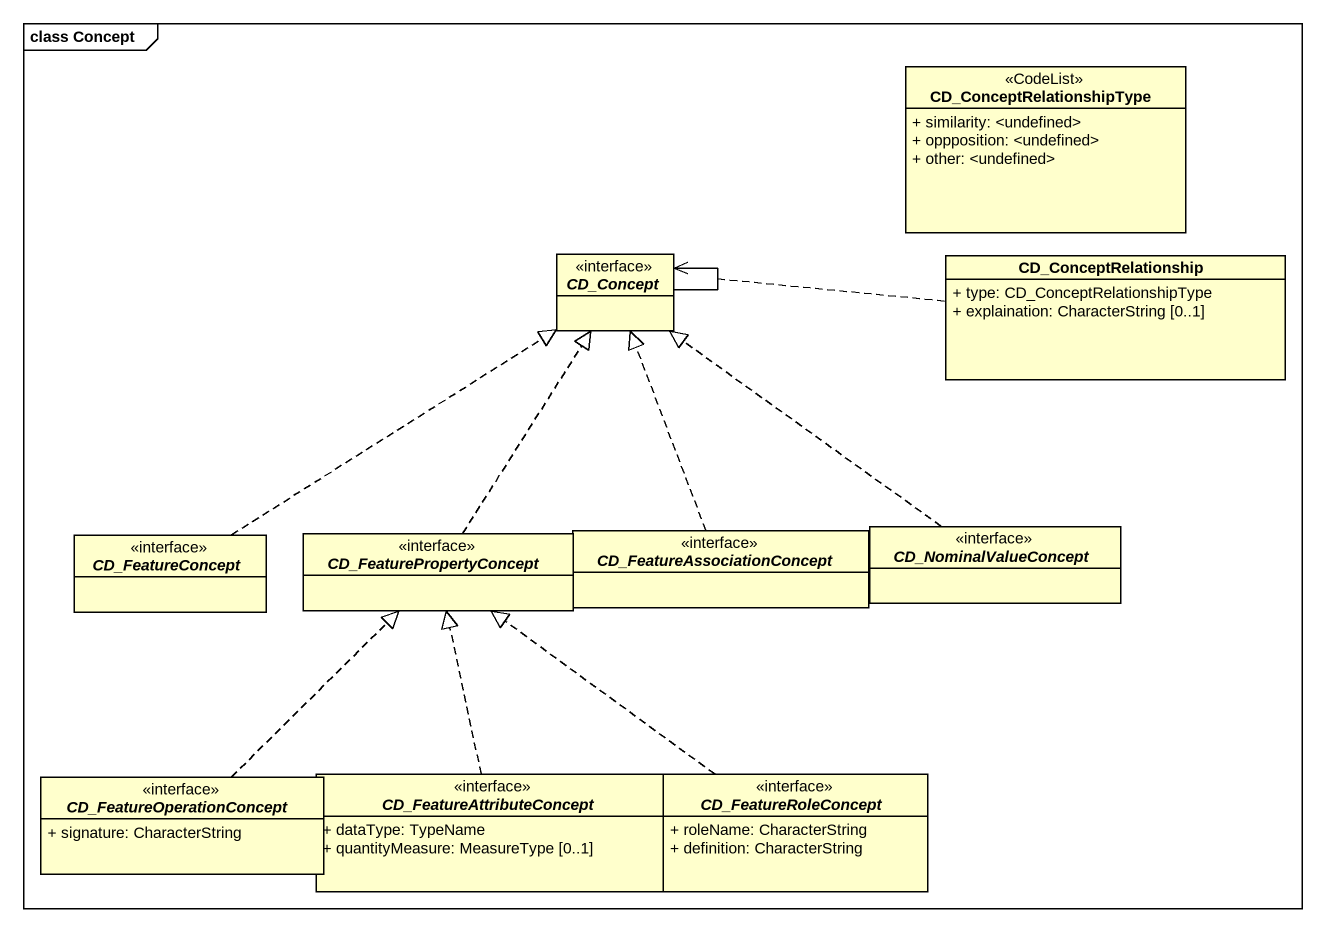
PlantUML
@startuml
mainframe class Concept
hide circle
hide empty members
skinparam classAttributeIconSize 0
class CD_ConceptRelationshipType <<CodeList>> {
  + similarity: <undefined>
  + oppposition: <undefined>
  + other: <undefined>
}
interface CD_Concept
class CD_ConceptRelationship {
  + type: CD_ConceptRelationshipType
  + explaination: CharacterString [0..1]
}
interface CD_FeatureConcept
interface CD_FeaturePropertyConcept
interface CD_FeatureAssociationConcept
interface CD_NominalValueConcept
interface CD_FeatureOperationConcept {
  + signature: CharacterString
}
interface CD_FeatureAttributeConcept {
  + dataType: TypeName
  + quantityMeasure: MeasureType [0..1]
}
interface CD_FeatureRoleConcept {
  + roleName: CharacterString
  + definition: CharacterString
}
CD_Concept --> CD_Concept
(CD_Concept, CD_Concept) .. CD_ConceptRelationship
CD_FeatureConcept .up.|> CD_Concept
CD_FeaturePropertyConcept .up.|> CD_Concept
CD_FeatureAssociationConcept .up.|> CD_Concept
CD_NominalValueConcept .up.|> CD_Concept
CD_FeatureOperationConcept .up.|> CD_FeaturePropertyConcept
CD_FeatureAttributeConcept .up.|> CD_FeaturePropertyConcept
CD_FeatureRoleConcept .up.|> CD_FeaturePropertyConcept
@enduml
